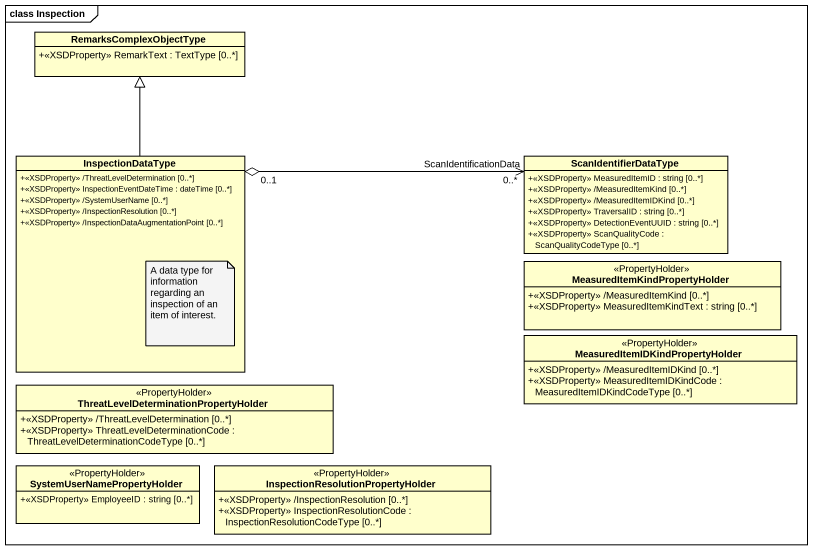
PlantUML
@startuml
mainframe class Inspection
hide circle
hide empty members
skinparam classAttributeIconSize 0
class RemarksComplexObjectType {
  +<<XSDProperty>> RemarkText : TextType [0..*]
}
class InspectionDataType {
  +<<XSDProperty>> /ThreatLevelDetermination [0..*]
  +<<XSDProperty>> InspectionEventDateTime : dateTime [0..*]
  +<<XSDProperty>> /SystemUserName [0..*]
  +<<XSDProperty>> /InspectionResolution [0..*]
  +<<XSDProperty>> /InspectionDataAugmentationPoint [0..*]
}
class ScanIdentifierDataType {
  +<<XSDProperty>> MeasuredItemID : string [0..*]
  +<<XSDProperty>> /MeasuredItemKind [0..*]
  +<<XSDProperty>> /MeasuredItemIDKind [0..*]
  +<<XSDProperty>> TraversalID : string [0..*]
  +<<XSDProperty>> DetectionEventUUID : string [0..*]
  +<<XSDProperty>> ScanQualityCode : ScanQualityCodeType [0..*]
}
class "MeasuredItemKindPropertyHolder" as MeasuredItemKindPropertyHold <<PropertyHolder>> {
  +<<XSDProperty>> /MeasuredItemKind [0..*]
  +<<XSDProperty>> MeasuredItemKindText : string [0..*]
}
class "MeasuredItemIDKindPropertyHolder" as MeasuredItemIDKindPropertyHo <<PropertyHolder>> {
  +<<XSDProperty>> /MeasuredItemIDKind [0..*]
  +<<XSDProperty>> MeasuredItemIDKindCode : MeasuredItemIDKindCodeType [0..*]
}
class "ThreatLevelDeterminationPropertyHolder" as ThreatLevelDeterminationProp <<PropertyHolder>> {
  +<<XSDProperty>> /ThreatLevelDetermination [0..*]
  +<<XSDProperty>> ThreatLevelDeterminationCode : ThreatLevelDeterminationCodeType [0..*]
}
class SystemUserNamePropertyHolder <<PropertyHolder>> {
  +<<XSDProperty>> EmployeeID : string [0..*]
}
class "InspectionResolutionPropertyHolder" as InspectionResolutionProperty <<PropertyHolder>> {
  +<<XSDProperty>> /InspectionResolution [0..*]
  +<<XSDProperty>> InspectionResolutionCode : InspectionResolutionCodeType [0..*]
}
InspectionDataType -up-|> RemarksComplexObjectType
InspectionDataType "0..1" o-right-> "ScanIdentificationData\n0..*" ScanIdentifierDataType
note bottom of InspectionDataType : A data type for information regarding an inspection of an item of interest.
@enduml
